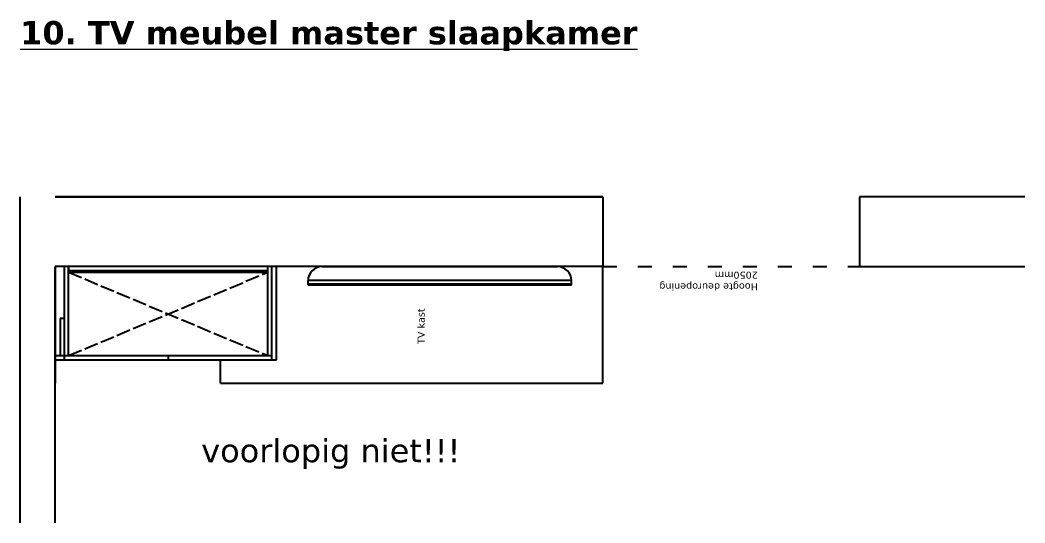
# Model space of a CAD drawing. Header units: millimetres. Extents: x -153917 to -31303, y -39726 to 31262.
# Drawn here: x -98965 to -94655, y -17246 to -15087 of the extents above; entities that cross this region are included whole.
import ezdxf

# ---------------------------------------------------------------- set-up
doc = ezdxf.new("R2010")
doc.units = ezdxf.units.MM
doc.header["$LTSCALE"] = 5
doc.linetypes.add('ACAD_ISO02W100', pattern=[15, 12, -3])
doc.linetypes.add('ACAD_ISO03W100', pattern=[30, 12, -18])
for name, color, linetype in [('Meubel', 8, 'Continuous'), ('muren', 7, 'Continuous'), ('Tekst', 7, 'Continuous')]:
    doc.layers.add(name, color=color, linetype=linetype)
doc.layers.add('Nummering schrijnwerkerij', color=80, linetype='Continuous', lineweight=0)
doc.layers.add('TV', color=7, linetype='Continuous', true_color=0x4a7369)
doc.styles.add('Arial', font='txt.shx')

msp = doc.modelspace()

# ---------------------------------------------------------------- hatches: boundary and pattern name
at = {"layer": 'TV'}
msp.add_hatch(color=256, dxfattribs=at).paths.add_polyline_path([(-97729.752, -16220.61), (-97729.752, -16225.61), (-96599.752, -16225.61), (-96599.752, -16220.61)])

# ---------------------------------------------------------------- linework, layer by layer
at = {"layer": 'Meubel'}
for p, q in [((-98814.752, -16145.61), (-98814.752, -16645.61)), ((-98814.752, -16145.61), (-98814.752, -16545.61)), ((-98774.752, -16545.61), (-98774.752, -16145.61)), ((-98756.752, -16527.61), (-98756.752, -16145.61)), ((-98756.752, -16145.61), (-98756.752, -16169.61)), ((-98756.752, -16161.61), (-97902.752, -16161.61)), ((-97902.752, -16527.61), (-97902.752, -16145.61)), ((-97884.752, -16545.61), (-97884.752, -16145.61)), ((-97864.752, -16545.61), (-97864.752, -16145.61)), ((-97669.752, -16145.61), (-96659.752, -16145.61)), ((-96464.752, -16645.61), (-96464.752, -16145.61)), ((-98756.752, -16169.61), (-97902.752, -16169.61)), ((-96599.752, -16205.61), (-97729.752, -16205.61)), ((-97729.752, -16225.61), (-97729.752, -16205.61)), ((-97729.752, -16225.61), (-97729.752, -16205.61)), ((-96599.752, -16220.61), (-97729.752, -16220.61)), ((-96599.752, -16225.61), (-97729.752, -16225.61)), ((-96599.752, -16225.61), (-96599.752, -16205.61)), ((-98774.752, -16367.61), (-98792.752, -16367.61)), ((-98792.752, -16367.61), (-98792.752, -16527.61)), ((-98774.752, -16527.61), (-98774.752, -16367.61)), ((-98814.752, -16545.61), (-98814.752, -16527.61)), ((-98814.752, -16527.61), (-97884.752, -16527.61)), ((-98814.752, -16545.61), (-98814.752, -16544.61)), ((-98814.752, -16545.61), (-97864.752, -16545.61)), ((-98814.752, -16545.61), (-98774.752, -16545.61)), ((-98329.752, -16527.61), (-98329.752, -16545.61)), ((-98104.752, -16645.61), (-98104.752, -16545.61)), ((-98104.752, -16645.61), (-96464.752, -16645.61))]:
    msp.add_line(p, q, dxfattribs=at)
at = {"layer": 'Meubel', "linetype": 'ACAD_ISO02W100'}
for p, q in [((-98756.752, -16527.61), (-97902.752, -16169.61)), ((-98756.752, -16169.61), (-97902.752, -16527.61))]:
    msp.add_line(p, q, dxfattribs=at)
at = {"layer": 'Meubel'}
for centre, start, end in [((-97669.752, -16205.61), 90, 180), ((-96659.752, -16205.61), 0, 90)]:
    msp.add_arc(centre, 60, start, end, dxfattribs=at)
at = {"layer": 'muren'}
for p, q in [((-98964.752, -16145.61), (-98964.752, -15845.61)), ((-96464.752, -15845.61), (-98814.752, -15845.61)), ((-98814.752, -15845.61), (-96464.752, -15845.61)), ((-96464.752, -15845.61), (-96464.752, -16145.61)), ((-94654.752, -15845.61), (-95364.752, -15845.61)), ((-95364.752, -15845.61), (-95364.752, -16145.61)), ((-98964.752, -17245.61), (-98964.752, -16145.61)), ((-96464.752, -16145.61), (-98814.752, -16145.61)), ((-98814.752, -17245.61), (-98814.752, -16145.61)), ((-95364.752, -16145.61), (-94654.752, -16145.61))]:
    msp.add_line(p, q, dxfattribs=at)
at = {"layer": 'muren', "linetype": 'ACAD_ISO03W100'}
msp.add_line((-96464.752, -16145.61), (-95364.752, -16145.61), dxfattribs=at)

# ---------------------------------------------------------------- texts
at = {"layer": 'Nummering schrijnwerkerij', "insert": (-98964.752, -15091.511), "char_height": 100, "attachment_point": 1}
msp.add_mtext_dynamic_manual_height_columns('{\\fVerdana|b1|i0|c0|p34;\\L10. TV meubel master slaapkamer}', width=8225.00244, gutter_width=12.5, heights=[0], dxfattribs=at)
at = {"layer": 'Tekst', "char_height": 30, "attachment_point": 1}
for s, insert, rotation in [('{\\fVerdana|b0|i0|c0|p34;Hoogte deuropening 2050mm}', (-95800.223, -16247.268), 180), ('{\\fVerdana|b0|i0|c0|p34;TV kast}', (-97259.752, -16477.614), 90)]:
    msp.add_mtext_dynamic_manual_height_columns(s, width=513.71165, gutter_width=12.5, heights=[0], dxfattribs=dict(at, insert=insert, rotation=rotation))
at = {"layer": 'Tekst', "insert": (-98187.873, -16885.032), "char_height": 100, "width": 2800, "attachment_point": 1, "style": 'Arial'}
msp.add_mtext('{\\fVerdana|b0|i0|c0|p34;\\C1;voorlopig niet!!!}', dxfattribs=at)

doc.saveas('drawing.dxf')
